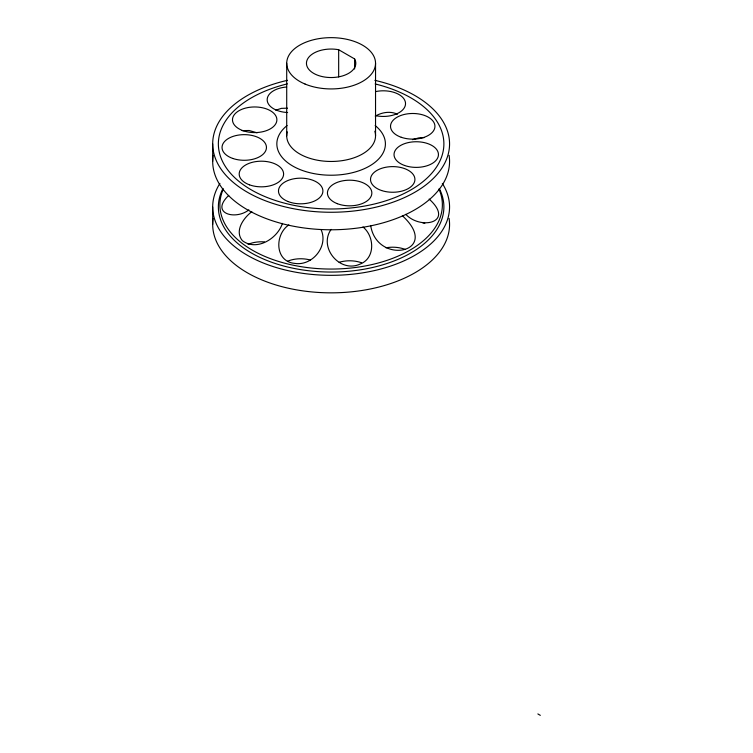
<?xml version="1.0" encoding="UTF-8"?>
<svg xmlns="http://www.w3.org/2000/svg" width="753" height="753" viewBox="0 0 753 753"><rect width="100%" height="100%" fill="white"/><g stroke="black" fill="none" stroke-linecap="round" stroke-linejoin="round"><path stroke-width="1.13" d="M286.714 135.822L286.714 63.29M282.422 223.387C277.556 238.607 256.547 251.634 242.325 240.612C234.305 230.879 243.558 217.881 251.822 211.697M331.122 229.383C318.303 247.276 339.707 273.235 359.793 264.218C375.512 258.477 374.646 236.376 362.984 226.973M228.733 195.422C209.475 213.617 235.67 220.497 248.866 209.852M288.841 224.912C274.6 234.371 274.647 261.507 294.583 263.371C312.391 266.364 328.797 246.09 320.994 229.486M375.276 116.141C381.856 112.291 390.402 110.832 397.462 114.258M275.824 110.202L281.377 108.366L287.524 108.168M412.465 139.653L418.715 137.903L424.221 137.62M242.08 130.608L249.158 130.504L257.074 132.81M354.616 58.932A24.67 14.241 0 0 1 333.683 77.465A24.67 14.241 0 0 1 306.584 61.821A24.67 14.241 0 0 1 338.671 49.726L354.616 58.932L354.616 69.003M537.868 713.938L540.315 715.35M402.394 215.753C442.199 252.321 377.065 266.327 370.655 225.467M405.792 214.341C420.823 230.399 455.207 222.53 429.144 199.065M375.54 63.29L375.54 135.822M338.671 49.726L338.671 76.928M212.685 143.879L212.685 161.396M212.685 206.943L212.685 224.46M375.145 83.941A112.762 65.106 0 0 1 420.315 183.713A112.762 65.106 0 0 1 241.704 183.544A112.762 65.106 0 0 1 287.439 83.856M374.881 80.336A118.437 68.382 0 0 1 425.407 185.266A118.437 68.382 0 0 1 236.771 185.21A118.437 68.382 0 0 1 287.486 80.307M449.099 155.334A118.437 68.382 0 0 1 331.122 229.778A118.437 68.382 0 0 1 213.155 155.334M442.331 183.421A118.437 68.382 0 0 1 331.122 275.325A118.437 68.382 0 0 1 219.914 183.421M439.263 188.495A112.762 65.106 0 0 1 331.151 272.049A112.762 65.106 0 0 1 222.973 188.523M449.099 218.408A118.437 68.382 0 0 1 331.122 292.842A118.437 68.382 0 0 1 213.155 218.408M439.037 189.229A111.246 64.221 0 0 1 331.122 269.056A111.246 64.221 0 0 1 223.217 189.229M287.514 261.253A22.204 12.82 0 0 1 310.283 260.02M339.132 262.308A22.204 12.82 0 0 1 361.647 262.816M422.885 222.916A22.204 12.82 0 0 1 424.824 223.33M287.627 112.526A22.204 12.82 0 0 1 267.183 100.017A22.204 12.82 0 0 1 286.658 87.019M385.978 247.803A22.204 12.82 0 0 1 405.293 249.459M375.728 91.574A22.204 12.82 0 0 1 405.528 103.716A22.204 12.82 0 0 1 375.418 115.604M248.085 244.339A22.204 12.82 0 0 1 264.557 241.911M375.154 125.544A54.282 31.344 0 0 1 367.398 167.194A54.282 31.344 0 0 1 294.847 167.194A54.282 31.344 0 0 1 287.091 125.544M374.815 131.22A44.418 25.64 0 0 1 331.697 161.462A44.418 25.64 0 0 1 287.241 131.869M288.117 201.559A22.204 12.82 0 0 0 322.83 191.996A22.204 12.82 0 0 0 291.119 179.421A22.204 12.82 0 0 0 288.117 201.559M337.316 203.677A22.204 12.82 0 0 0 371.803 193.841A22.204 12.82 0 0 0 339.801 181.52A22.204 12.82 0 0 0 337.316 203.677M404.54 165.462A22.204 12.82 0 0 0 438.434 154.967A22.204 12.82 0 0 0 405.735 143.268A22.204 12.82 0 0 0 404.54 165.462M401.245 137.281A22.204 12.82 0 0 0 434.933 126.56A22.204 12.82 0 0 0 402.017 115.077A22.204 12.82 0 0 0 401.245 137.281M243.144 130.73A22.204 12.82 0 0 0 276.878 120.066A22.204 12.82 0 0 0 244.01 108.536A22.204 12.82 0 0 0 243.144 130.73M232.79 158.45A22.204 12.82 0 0 0 266.449 147.701A22.204 12.82 0 0 0 233.505 136.246A22.204 12.82 0 0 0 232.79 158.45M381.611 190.537A22.204 12.82 0 0 0 414.922 179.44A22.204 12.82 0 0 0 381.611 168.333A22.204 12.82 0 0 0 381.611 190.537M249.544 184.852A22.204 12.82 0 0 0 283.589 174.517A22.204 12.82 0 0 0 251.06 162.667A22.204 12.82 0 0 0 249.544 184.852M305.069 84.054A44.418 25.64 0 0 0 375.305 65.944A44.418 25.64 0 0 0 313.013 39.881A44.418 25.64 0 0 0 305.069 84.054"/></g></svg>
